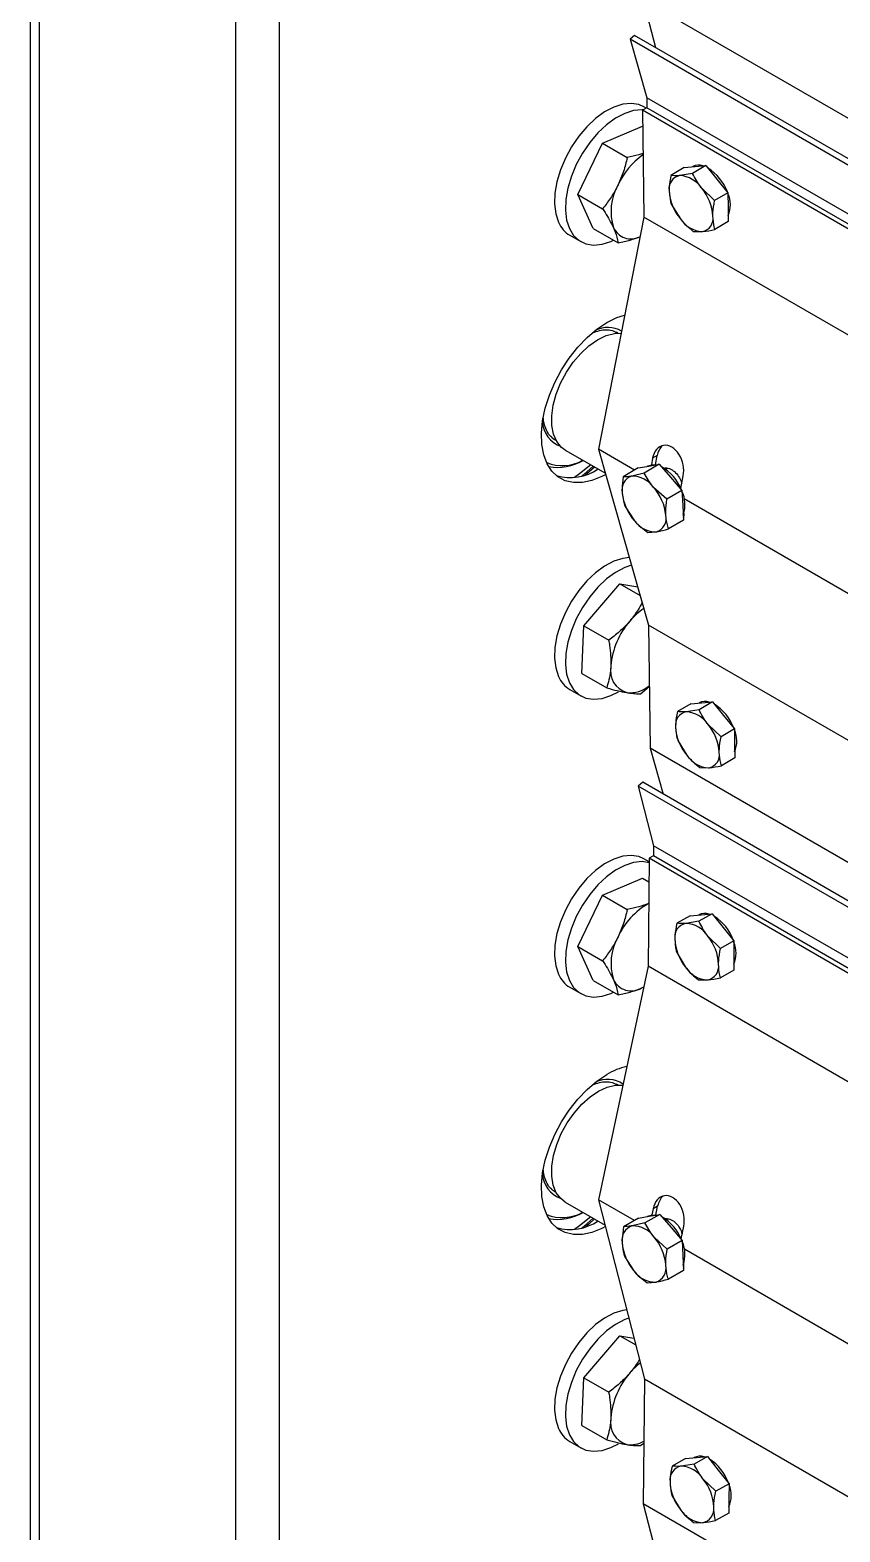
# Model space of a CAD drawing. Header units: millimetres. Extents: x -361 to 14022, y -1822 to 1455.
# Drawn here: x 3968.98 to 3977.17, y 885.72 to 900.91 of the extents above; entities that cross this region are included whole.
import ezdxf

# ---------------------------------------------------------------- set-up
doc = ezdxf.new("R2010")
doc.units = ezdxf.units.MM

msp = doc.modelspace()

# ---------------------------------------------------------------- linework, layer by layer
at = {"color": 7, "linetype": 'Continuous', "lineweight": 25}
for p, q in [((3968.976014, 941.413075), (3968.976014, 859.248655)), ((3969.067544, 941.285511), (3969.067544, 859.121092)), ((3971.056281, 940.137437), (3971.056281, 857.973018)), ((4037.697955, 865.12472), (3975.181245, 901.214849)), ((3975.181245, 901.214849), (3975.304079, 900.733677)), ((3975.091041, 900.856661), (3975.047014, 900.816871)), ((4037.697955, 864.649253), (3975.047014, 900.816871)), ((3975.047014, 900.816871), (3975.215331, 900.226512)), ((4037.697955, 864.714459), (3975.091041, 900.856661)), ((4037.697955, 864.156061), (3975.215331, 900.226512)), ((3975.215331, 900.226512), (3975.216543, 900.125154)), ((3975.216543, 900.125154), (3975.172353, 900.098943)), ((4037.697955, 864.003682), (3975.172353, 900.098943)), ((3975.172353, 900.098943), (3975.18526, 899.019716)), ((3975.209523, 900.120989), (3975.187756, 900.133555)), ((4037.697955, 864.055403), (3975.216543, 900.125154)), ((3974.767382, 899.765951), (3975.17209, 899.937628)), ((3975.17209, 899.937628), (3975.174298, 899.936353)), ((3974.518564, 899.24856), (3974.767382, 899.765951)), ((3974.767382, 899.765951), (3975.018647, 899.620899)), ((3975.595905, 899.520897), (3975.460975, 899.440866)), ((3975.680196, 899.4596), (3975.550851, 899.438528)), ((3975.595905, 899.520897), (3975.705516, 899.530264)), ((3975.681301, 899.528918), (3975.679876, 899.528073)), ((3975.815126, 899.539631), (3975.680196, 899.4596)), ((3975.705516, 899.530264), (3975.815126, 899.539631)), ((3975.815126, 899.539631), (3975.926487, 899.4027)), ((3975.902916, 899.185738), (3975.771822, 899.310964)), ((3975.926487, 899.4027), (3976.037847, 899.265769)), ((3974.518564, 899.24856), (3974.769829, 899.103508)), ((3974.674453, 898.902846), (3974.518564, 899.24856)), ((3975.464474, 899.14827), (3975.5561, 898.999634)), ((3976.037847, 899.265769), (3975.902916, 899.185738)), ((3976.037847, 899.265769), (3976.039597, 899.119471)), ((3975.18526, 899.019716), (3974.728014, 896.671001)), ((4037.697955, 862.931906), (3975.18526, 899.019716)), ((3976.041346, 898.973173), (3975.906416, 898.893142)), ((3976.039597, 899.119471), (3976.041346, 898.973173)), ((3974.437817, 898.834482), (3974.548302, 898.7707)), ((3974.674453, 898.902846), (3974.925718, 898.757794)), ((3975.687195, 898.874408), (3975.777071, 898.87207)), ((3974.922373, 897.845903), (3974.908709, 897.853791)), ((3974.915883, 897.849455), (3974.908709, 897.853791)), ((3974.252133, 896.793625), (3974.28376, 896.77123)), ((3974.28376, 896.77123), (3974.297424, 896.763341)), ((3974.391612, 896.662059), (3974.797332, 896.427842)), ((3975.093204, 896.46018), (3974.728014, 896.671001)), ((3974.728014, 896.671001), (3975.234603, 894.893961)), ((3975.275563, 896.579559), (3975.262891, 896.514469)), ((3975.321312, 896.606693), (3975.275563, 896.579559)), ((3975.303199, 896.513657), (3975.321312, 896.606693)), ((3975.130482, 896.482291), (3974.97898, 896.392431)), ((3975.190654, 896.429199), (3975.065083, 896.39911)), ((3975.130482, 896.482291), (3975.236319, 896.500675)), ((3975.342156, 896.519059), (3975.190654, 896.429199)), ((3975.222417, 896.500658), (3975.216701, 896.497267)), ((3975.236319, 896.500675), (3975.342156, 896.519059)), ((3975.342156, 896.519059), (3975.456785, 896.3873)), ((3975.427076, 896.476712), (3975.408621, 896.465766)), ((3975.560297, 896.274478), (3975.584922, 896.400969)), ((3975.419913, 896.165682), (3975.285549, 896.285736)), ((3975.571415, 896.255542), (3975.419913, 896.165682)), ((3975.456785, 896.3873), (3975.571415, 896.255542)), ((3975.571415, 896.255542), (3975.580208, 896.1054)), ((3974.996566, 896.092147), (3975.091461, 895.948683)), ((3975.580208, 896.1054), (3975.589001, 895.955258)), ((3977.474751, 895.085343), (3975.595325, 896.170313)), ((3975.589001, 895.955258), (3975.437499, 895.865398)), ((3975.225825, 895.82863), (3975.311928, 895.835309)), ((3974.580519, 894.885434), (3974.943965, 895.309965)), ((3974.943965, 895.309965), (3975.149902, 895.19108)), ((3974.943965, 895.309965), (3975.124769, 895.279243)), ((3974.559826, 894.402664), (3974.580519, 894.885434)), ((3974.580519, 894.885434), (3974.831784, 894.740382)), ((4037.697955, 858.834636), (3975.234603, 894.893961)), ((3975.234603, 894.893961), (3975.249491, 893.649118)), ((3974.559826, 894.402664), (3974.811091, 894.257612)), ((3975.153843, 894.199373), (3975.242055, 894.270899)), ((3974.437817, 894.24144), (3974.548302, 894.177658)), ((3975.87998, 894.116967), (3975.745049, 894.036936)), ((3975.770369, 894.1076), (3975.87998, 894.116967)), ((3975.87998, 894.116967), (3975.99134, 893.980036)), ((3975.660758, 894.098233), (3975.525828, 894.018202)), ((3975.745049, 894.036936), (3975.615704, 894.015864)), ((3975.660758, 894.098233), (3975.770369, 894.1076)), ((3975.746155, 894.106254), (3975.744729, 894.105409)), ((3975.99134, 893.980036), (3976.1027, 893.843105)), ((3975.96777, 893.763074), (3975.836675, 893.8883)), ((3976.1027, 893.843105), (3975.96777, 893.763074)), ((3976.1027, 893.843105), (3976.10445, 893.696807)), ((3975.529327, 893.725606), (3975.620953, 893.57697)), ((3976.10445, 893.696807), (3976.106199, 893.550509)), ((4037.697955, 857.598387), (3975.249491, 893.649118)), ((3975.249491, 893.649118), (3975.381905, 893.184687)), ((3976.106199, 893.550509), (3975.971269, 893.470478)), ((3975.752048, 893.451744), (3975.841924, 893.449406)), ((3975.174702, 893.304302), (3975.130388, 893.265573)), ((4037.697955, 857.146086), (3975.130388, 893.265573)), ((3975.130388, 893.265573), (3975.284352, 892.662456)), ((4037.697955, 857.210397), (3975.174702, 893.304302)), ((3975.284352, 892.662456), (3975.283441, 892.559868)), ((4037.697955, 856.631851), (3975.284352, 892.662456)), ((3975.238939, 892.499971), (3975.187756, 892.529519)), ((3975.239249, 892.534883), (3975.229543, 891.442557)), ((3975.283441, 892.559868), (3975.239249, 892.534883)), ((4037.697955, 856.47824), (3975.239249, 892.534883)), ((4037.697955, 856.528736), (3975.283441, 892.559868)), ((3974.767382, 892.161915), (3975.17209, 892.333591)), ((3975.17209, 892.333591), (3975.237127, 892.296046)), ((3974.518564, 891.644524), (3974.767382, 892.161915)), ((3974.767382, 892.161915), (3975.018647, 892.016863)), ((3975.656309, 891.953689), (3975.521373, 891.877399)), ((3975.743659, 891.897908), (3975.612781, 891.876496)), ((3975.656309, 891.953689), (3975.767452, 891.963943)), ((3975.744259, 891.962576), (3975.742626, 891.961653)), ((3975.878595, 891.974198), (3975.743659, 891.897908)), ((3975.767452, 891.963943), (3975.878595, 891.974198)), ((3975.878595, 891.974198), (3975.988423, 891.83638)), ((3975.988423, 891.83638), (3976.09825, 891.698561)), ((3975.963314, 891.622271), (3975.833751, 891.748932)), ((3976.09825, 891.698561), (3975.963314, 891.622271)), ((3976.09825, 891.698561), (3976.096935, 891.550487)), ((3974.518564, 891.644524), (3974.769829, 891.499472)), ((3974.674453, 891.298809), (3974.518564, 891.644524)), ((3975.518741, 891.581251), (3975.608834, 891.432275)), ((3976.096935, 891.550487), (3976.095619, 891.402414)), ((3975.229543, 891.442557), (3974.729054, 889.082166)), ((4037.697955, 855.380311), (3975.229543, 891.442557)), ((3976.095619, 891.402414), (3975.960683, 891.326124)), ((3974.437817, 891.230446), (3974.548302, 891.166664)), ((3974.674453, 891.298809), (3974.925718, 891.153757)), ((3975.185168, 891.233273), (3975.15965, 891.221366)), ((3975.738396, 891.305614), (3975.829804, 891.304711)), ((3974.922373, 890.241866), (3974.908709, 890.249754)), ((3974.915883, 890.245419), (3974.908709, 890.249754)), ((3974.252133, 889.189589), (3974.28376, 889.167193)), ((3974.28376, 889.167193), (3974.297424, 889.159305)), ((3974.391612, 889.058023), (3974.794597, 888.825385)), ((3975.092547, 888.872326), (3974.729054, 889.082166)), ((3974.729054, 889.082166), (3975.19244, 887.266728)), ((3975.280322, 888.991728), (3975.26677, 888.927814)), ((3975.326072, 889.017594), (3975.280322, 888.991728)), ((3975.306978, 888.927541), (3975.326072, 889.017594)), ((3975.133227, 888.895325), (3974.981719, 888.809666)), ((3975.196746, 888.848376), (3975.069497, 888.817863)), ((3975.133227, 888.895325), (3975.240741, 888.914681)), ((3975.348254, 888.934036), (3975.196746, 888.848376)), ((3975.228014, 888.91473), (3975.221939, 888.911296)), ((3975.240741, 888.914681), (3975.348254, 888.934036)), ((3975.348254, 888.934036), (3975.4615, 888.801476)), ((3975.43242, 888.886702), (3975.416476, 888.877688)), ((3975.4615, 888.801476), (3975.574746, 888.668916)), ((3975.563079, 888.687679), (3975.589681, 888.813138)), ((3975.423238, 888.583257), (3975.290257, 888.704659)), ((3975.574746, 888.668916), (3975.423238, 888.583257)), ((3975.574746, 888.668916), (3975.580478, 888.517001)), ((3974.993183, 888.505836), (3975.086694, 888.362118)), ((3975.580478, 888.517001), (3975.58621, 888.365086)), ((3977.47274, 887.498269), (3975.596717, 888.581274)), ((3975.58621, 888.365086), (3975.434702, 888.279427)), ((3975.219675, 888.240716), (3975.307453, 888.248913)), ((3974.580519, 887.281398), (3974.943965, 887.705928)), ((3974.943965, 887.705928), (3975.103902, 887.613598)), ((3974.943965, 887.705928), (3975.086518, 887.681706)), ((3974.559826, 886.798628), (3974.580519, 887.281398)), ((3974.580519, 887.281398), (3974.831784, 887.136346)), ((3975.19244, 887.266728), (3975.181245, 886.006776)), ((4037.697955, 851.183063), (3975.19244, 887.266728)), ((3974.559826, 886.798628), (3974.811091, 886.653576)), ((3974.437817, 886.637404), (3974.548302, 886.573622)), ((3975.153843, 886.595336), (3975.186711, 886.621988)), ((3975.607542, 886.46521), (3975.472606, 886.38892)), ((3975.694893, 886.40943), (3975.564014, 886.388017)), ((3975.607542, 886.46521), (3975.718685, 886.475465)), ((3975.695492, 886.474097), (3975.69386, 886.473174)), ((3975.829829, 886.48572), (3975.694893, 886.40943)), ((3975.718685, 886.475465), (3975.829829, 886.48572)), ((3975.829829, 886.48572), (3975.939656, 886.347901)), ((3975.914548, 886.133792), (3975.784985, 886.260453)), ((3975.939656, 886.347901), (3976.049484, 886.210082)), ((3975.469975, 886.092773), (3975.560067, 885.943796)), ((3976.049484, 886.210082), (3975.914548, 886.133792)), ((3976.048168, 886.062009), (3976.046853, 885.913935)), ((3976.049484, 886.210082), (3976.048168, 886.062009)), ((4037.697955, 849.916648), (3975.181245, 886.006776)), ((3975.181245, 886.006776), (3975.304079, 885.525604)), ((3976.046853, 885.913935), (3975.911916, 885.837645)), ((3975.68963, 885.817135), (3975.781038, 885.816232))]:
    msp.add_line(p, q, dxfattribs=at)
at = {"color": 8, "linetype": 'Continuous', "lineweight": 25}
msp.add_line((3971.498223, 937.224913), (3971.498223, 860.779877), dxfattribs=at)
at = {"color": 7, "linetype": 'Continuous', "lineweight": 25, "flags": 128}
for points in [[(3975.187756, 900.133555), (3975.13601, 900.156129), (3975.05809, 900.168584), (3974.972716, 900.160239), (3974.882483, 900.131348), (3974.790132, 900.082787), (3974.698469, 900.016033), (3974.61028, 899.933115), (3974.528244, 899.83655), (3974.454853, 899.729275), (3974.392338, 899.614547), (3974.342599, 899.495853), (3974.307145, 899.3768), (3974.287056, 899.261004), (3974.28294, 899.151985), (3974.294923, 899.053054), (3974.322642, 898.967218)], [(3975.181263, 900.104228), (3975.168575, 900.104802), (3975.083201, 900.096457), (3974.992968, 900.067566), (3974.900617, 900.019005), (3974.808954, 899.952251), (3974.720765, 899.869333), (3974.638729, 899.772768), (3974.565339, 899.665493), (3974.502824, 899.550765), (3974.453084, 899.432071), (3974.417631, 899.313018), (3974.397541, 899.197222), (3974.393425, 899.088203), (3974.405409, 898.989272), (3974.433127, 898.903436)], [(3974.433127, 898.903436), (3974.475739, 898.833303), (3974.531948, 898.781003), (3974.600047, 898.748126), (3974.677968, 898.735671), (3974.763342, 898.744016), (3974.853575, 898.772908), (3974.879333, 898.784571)], [(3974.800918, 896.415262), (3974.762041, 896.394942), (3974.661739, 896.354929), (3974.564978, 896.334431), (3974.474025, 896.333929), (3974.391013, 896.353433), (3974.317887, 896.392487), (3974.25636, 896.450175), (3974.207876, 896.525145), (3974.17357, 896.615641), (3974.154247, 896.71954), (3974.15036, 896.834408), (3974.161999, 896.957552), (3974.188893, 897.086086), (3974.230409, 897.216996), (3974.285576, 897.347216), (3974.353101, 897.473691), (3974.4314, 897.593459), (3974.518639, 897.703711), (3974.612772, 897.801863), (3974.711593, 897.885616), (3974.812786, 897.953005)], [(3974.812786, 897.953005), (3974.913979, 898.002451), (3974.992195, 898.028008)], [(3974.391612, 896.662059), (3974.352722, 896.690504), (3974.30599, 896.748068), (3974.273506, 896.822335), (3974.256377, 896.910774), (3974.255186, 897.010375), (3974.269973, 897.117745), (3974.300235, 897.229227), (3974.344942, 897.341027), (3974.40257, 897.449335), (3974.471158, 897.550465), (3974.54837, 897.640972), (3974.631576, 897.717774), (3974.717943, 897.778256), (3974.80453, 897.820357), (3974.888388, 897.842645), (3974.956632, 897.845331)], [(3974.56082, 896.402256), (3974.581892, 896.418788), (3974.67495, 896.498492)], [(3974.687317, 896.491353), (3974.632337, 896.443167), (3974.595869, 896.413344)], [(3975.222417, 896.500658), (3975.266885, 896.514937), (3975.303199, 896.513657)], [(3975.040312, 895.575505), (3974.972716, 895.567197), (3974.882483, 895.538306), (3974.790132, 895.489745), (3974.698469, 895.422991), (3974.61028, 895.340073), (3974.528244, 895.243508), (3974.454853, 895.136232), (3974.392338, 895.021505), (3974.342599, 894.902811), (3974.307145, 894.783757), (3974.287056, 894.667962), (3974.28294, 894.558942), (3974.294923, 894.460012), (3974.322642, 894.374176)], [(3975.062282, 895.498437), (3974.992968, 895.474524), (3974.900617, 895.425963), (3974.808954, 895.359209), (3974.720765, 895.276291), (3974.638729, 895.179726), (3974.565339, 895.072451), (3974.502824, 894.957723), (3974.453084, 894.839029), (3974.417631, 894.719976), (3974.397541, 894.60418), (3974.393425, 894.495161), (3974.405409, 894.39623), (3974.433127, 894.310394)], [(3974.433127, 894.310394), (3974.475739, 894.24026), (3974.531948, 894.187961), (3974.600047, 894.155084), (3974.677968, 894.142629), (3974.763342, 894.150974), (3974.853575, 894.179866), (3974.930108, 894.218786)], [(3975.187756, 892.529519), (3975.13601, 892.552093), (3975.05809, 892.564548), (3974.972716, 892.556203), (3974.882483, 892.527311), (3974.790132, 892.478751), (3974.698469, 892.411997), (3974.61028, 892.329078), (3974.528244, 892.232514), (3974.454853, 892.125238), (3974.392338, 892.01051), (3974.342599, 891.891817), (3974.307145, 891.772763), (3974.287056, 891.656968), (3974.28294, 891.547948), (3974.294923, 891.449018), (3974.322642, 891.363181)], [(3975.238855, 892.490557), (3975.168575, 892.500766), (3975.083201, 892.492421), (3974.992968, 892.463529), (3974.900617, 892.414969), (3974.808954, 892.348215), (3974.720765, 892.265296), (3974.638729, 892.168732), (3974.565339, 892.061456), (3974.502824, 891.946729), (3974.453084, 891.828035), (3974.417631, 891.708981), (3974.397541, 891.593186), (3974.393425, 891.484166), (3974.405409, 891.385236), (3974.433127, 891.2994)], [(3974.433127, 891.2994), (3974.475739, 891.229266), (3974.531948, 891.176967), (3974.600047, 891.14409), (3974.677968, 891.131635), (3974.763342, 891.13998), (3974.853575, 891.168871), (3974.879333, 891.180535)], [(3974.798546, 888.809911), (3974.762041, 888.790906), (3974.661739, 888.750893), (3974.564978, 888.730395), (3974.474025, 888.729892), (3974.391013, 888.749396), (3974.317887, 888.78845), (3974.25636, 888.846139), (3974.207876, 888.921109), (3974.17357, 889.011605), (3974.154247, 889.115504), (3974.15036, 889.230372), (3974.161999, 889.353516), (3974.188893, 889.482049), (3974.230409, 889.61296), (3974.285576, 889.743179), (3974.353101, 889.869655), (3974.4314, 889.989423), (3974.518639, 890.099675), (3974.612772, 890.197827), (3974.711593, 890.281579), (3974.812786, 890.348968)], [(3974.391612, 889.058023), (3974.345891, 889.092932), (3974.300932, 889.152792), (3974.270393, 889.229056), (3974.255315, 889.319126), (3974.25621, 889.419935), (3974.27305, 889.528051), (3974.305259, 889.639791), (3974.351742, 889.751351), (3974.410915, 889.85893), (3974.480763, 889.958867), (3974.558908, 890.047757), (3974.642689, 890.122574), (3974.729252, 890.18077), (3974.815649, 890.220363), (3974.89894, 890.240004), (3974.97441, 890.239307)], [(3974.56082, 888.79822), (3974.581892, 888.814752), (3974.67495, 888.894456)], [(3974.687317, 888.887317), (3974.632337, 888.839131), (3974.595869, 888.809308)], [(3975.228014, 888.91473), (3975.271435, 888.928404), (3975.306978, 888.927541)], [(3975.013031, 887.969611), (3974.972716, 887.963161), (3974.882483, 887.934269), (3974.790132, 887.885709), (3974.698469, 887.818955), (3974.61028, 887.736036), (3974.528244, 887.639472), (3974.454853, 887.532196), (3974.392338, 887.417468), (3974.342599, 887.298775), (3974.307145, 887.179721), (3974.287056, 887.063926), (3974.28294, 886.954906), (3974.294923, 886.855975), (3974.322642, 886.770139)], [(3975.034346, 887.886103), (3974.992968, 887.870487), (3974.900617, 887.821927), (3974.808954, 887.755173), (3974.720765, 887.672254), (3974.638729, 887.57569), (3974.565339, 887.468414), (3974.502824, 887.353686), (3974.453084, 887.234993), (3974.417631, 887.115939), (3974.397541, 887.000144), (3974.393425, 886.891124), (3974.405409, 886.792194), (3974.433127, 886.706358)], [(3974.433127, 886.706358), (3974.475739, 886.636224), (3974.531948, 886.583925), (3974.600047, 886.551048), (3974.677968, 886.538593), (3974.763342, 886.546938), (3974.853575, 886.575829), (3974.930108, 886.61475)]]:
    msp.add_lwpolyline(points, dxfattribs=at)
at = {"color": 8, "linetype": 'Continuous', "lineweight": 25, "flags": 128}
for points in [[(3974.649577, 896.513139), (3974.536445, 896.422311), (3974.485016, 896.386477)], [(3974.649577, 888.909103), (3974.536445, 888.818274), (3974.485016, 888.78244)]]:
    msp.add_lwpolyline(points, dxfattribs=at)
at = {"color": 7, "linetype": 'Continuous', "lineweight": 25}
for centre, radius, start, end in [((3975.610859, 899.031762), 0.752835, 125.1207264, 155.4986022), ((3975.574903, 899.306661), 0.134043, 100.3370645, 190.2264623), ((3975.531888, 899.150511), 0.288641, 33.7722361, 86.2331404), ((3975.741455, 899.420531), 0.12396, 69.9370339, 119.0296317), ((3975.5803, 899.106805), 0.481209, 20.2238943, 58.0161973), ((3975.397602, 899.0749), 0.543123, 150.3025872, 197.4069253), ((3975.925896, 899.311515), 0.483755, 183.3955817, 220.1438852), ((3975.402026, 898.999083), 0.483755, 3.3955817, 40.1438852), ((3975.78323, 899.142449), 0.279172, 337.2142046, 24.156204), ((3975.796033, 899.160087), 0.288641, 213.7722361, 266.2331404), ((3975.753018, 899.003937), 0.134043, 280.3370645, 10.2264623), ((3974.579793, 899.074011), 0.278445, 202.5527925, 239.3434217), ((3975.057075, 898.994071), 0.195582, 204.6750073, 297.1734347), ((3974.362893, 896.924706), 0.419341, 247.4288569, 299.4589953), ((3974.313139, 896.989511), 0.502234, 259.8241404, 300.8894288), ((3974.440546, 896.888041), 0.50281, 254.0016935, 304.3696981), ((3975.106771, 896.2629), 0.142446, 107.0172725, 193.1127913), ((3975.067523, 896.13281), 0.266312, 35.0462316, 90.5249314), ((3975.132603, 896.087583), 0.467092, 21.8944344, 60.1520331), ((3974.914543, 895.955332), 0.496802, 5.602765, 41.6870472), ((3975.301546, 896.114394), 0.30138, 340.4672708, 26.2360128), ((3975.462467, 896.279087), 0.496802, 185.602765, 221.6870472), ((3975.309488, 896.101609), 0.266312, 215.0462316, 270.5249314), ((3975.270239, 895.971518), 0.142446, 287.0172725, 13.1127913), ((3975.538214, 894.522488), 0.642544, 123.1239142, 140.1267044), ((3975.636171, 894.416675), 0.785774, 138.78431, 175.3214079), ((3975.080281, 894.432875), 0.232257, 168.0999711, 253.4301053), ((3974.579793, 894.480969), 0.278445, 202.5527925, 239.3434217), ((3975.03955, 894.540048), 0.33077, 265.5775775, 307.730515), ((3975.806308, 893.997867), 0.12396, 69.9370339, 119.0296317), ((3975.639756, 893.883997), 0.134043, 100.3370645, 190.2264623), ((3975.596741, 893.727847), 0.288641, 33.7722361, 86.2331404), ((3975.645153, 893.68414), 0.481209, 20.2238943, 58.0161973), ((3975.990749, 893.888851), 0.483755, 183.3955817, 220.1438852), ((3975.466879, 893.576419), 0.483755, 3.3955817, 40.1438852), ((3975.848083, 893.719785), 0.279172, 337.2142046, 24.156204), ((3975.860887, 893.737423), 0.288641, 213.7722361, 266.2331404), ((3975.817871, 893.581273), 0.134043, 280.3370645, 10.2264623), ((3975.580767, 891.44854), 0.71685, 118.822327, 156.0149673), ((3975.638761, 891.738939), 0.139989, 100.6953232, 188.5331771), ((3975.597096, 891.594157), 0.282774, 33.1850043, 86.8203722), ((3975.803966, 891.851003), 0.126545, 71.510323, 118.153237), ((3975.648296, 891.550988), 0.46942, 19.5554709, 57.5471594), ((3975.397602, 891.470864), 0.543123, 150.3025872, 197.4069253), ((3975.976686, 891.735435), 0.476678, 182.0759805, 219.4930678), ((3975.465899, 891.445772), 0.476678, 2.0759805, 39.4930678), ((3975.836817, 891.57792), 0.283127, 336.3520258, 22.6298248), ((3975.845489, 891.587049), 0.282774, 213.1850043, 266.8203722), ((3975.803824, 891.442268), 0.139989, 280.6953232, 8.5331771), ((3974.579793, 891.469975), 0.278445, 202.5527925, 239.3434217), ((3975.059071, 891.392337), 0.198361, 205.0386888, 300.467355), ((3975.154321, 889.783298), 0.660779, 102.2015873, 121.1223229), ((3974.362893, 889.32067), 0.419341, 247.4288476, 299.4589959), ((3974.313139, 889.385475), 0.502234, 259.824152, 300.889428), ((3974.440546, 889.284005), 0.50281, 254.0016934, 304.3696981), ((3975.113348, 888.675926), 0.148557, 107.1682905, 191.3879794), ((3975.074805, 888.556362), 0.261556, 34.5400061, 91.1628643), ((3975.143177, 888.512012), 0.455454, 21.2794767, 59.7350548), ((3975.454896, 888.683232), 0.488556, 184.3009171, 221.0921177), ((3974.922055, 888.383545), 0.488556, 4.3009171, 41.0921177), ((3975.298562, 888.530691), 0.30459, 339.5606698, 24.7612011), ((3975.302145, 888.510415), 0.261556, 214.5400061, 271.1628643), ((3975.263603, 888.390851), 0.148557, 287.1682905, 11.3879794), ((3975.566542, 886.889372), 0.68294, 127.5293616, 139.7780187), ((3975.636171, 886.812639), 0.785774, 138.78431, 175.3214079), ((3975.080281, 886.828839), 0.232257, 168.0999711, 253.4301053), ((3974.579793, 886.876933), 0.278445, 202.5527925, 239.3434217), ((3975.047597, 886.885617), 0.281398, 263.1520957, 299.6679236), ((3975.589994, 886.25046), 0.139989, 100.6953232, 188.5331771), ((3975.54833, 886.105679), 0.282774, 33.1850043, 86.8203722), ((3975.7552, 886.362524), 0.126545, 71.510323, 118.153237), ((3975.599529, 886.06251), 0.46942, 19.5554709, 57.5471594), ((3975.92792, 886.246956), 0.476678, 182.0759805, 219.4930678), ((3975.417132, 885.957293), 0.476678, 2.0759805, 39.4930678), ((3975.78805, 886.089441), 0.283127, 336.3520258, 22.6298248), ((3975.796722, 886.098571), 0.282774, 213.1850043, 266.8203722), ((3975.755058, 885.953789), 0.139989, 280.6953232, 8.5331771)]:
    msp.add_arc(centre, radius, start, end, dxfattribs=at)
at = {"color": 8, "linetype": 'Continuous', "lineweight": 25}
for centre, radius, start, end in [((3974.82156, 897.607995), 0.29393, 61.7198104, 115.1889795), ((3974.441006, 896.965589), 0.281623, 184.2052516, 249.073076), ((3974.820637, 890.01407), 0.284407, 56.6423587, 115.8876563), ((3974.441006, 889.361553), 0.281623, 184.2052719, 249.072959)]:
    msp.add_arc(centre, radius, start, end, dxfattribs=at)
at = {"color": 7, "linetype": 'Continuous', "lineweight": 25}
for centre, major_axis, ratio, start_param, end_param in [((3975.430243, 896.490264), (-0.051828, 0.217876), 0.692818262, 4.132742217, 7.274334871), ((3975.475991, 896.517399), (-0.051828, 0.217876), 0.692818262, 0.380647992, 0.991149564), ((3975.434485, 896.13551), (-0.146068, 0.166997), 0.401133331, 3.265743668, 3.747277055), ((3975.435001, 888.902433), (-0.045582, 0.219415), 0.701630723, 4.153173117, 7.294765771), ((3975.480752, 888.928299), (-0.045582, 0.219415), 0.701630723, 0.384677824, 1.011580464), ((3975.431811, 888.543374), (-0.143133, 0.16959), 0.418043607, 3.344029221, 3.747933613)]:
    msp.add_ellipse(centre, major_axis=major_axis, ratio=ratio, start_param=start_param, end_param=end_param, dxfattribs=at)
for points, knots in [([(3975.018647, 899.620899), (3975.007268, 899.573791), (3974.984302, 899.47871), (3974.945429, 899.389157), (3974.925816, 899.343974)], [0, 0, 0, 0, 0.495457963, 1, 1, 1, 1]), ([(3975.177575, 899.662353), (3975.163422, 899.657407), (3975.114628, 899.640356), (3975.058497, 899.628977), (3975.018647, 899.620899)], [0, 0, 0, 0, 0.29005585, 1, 1, 1, 1]), ([(3975.460975, 899.440866), (3975.453347, 899.399014), (3975.443418, 899.344529), (3975.44307, 899.294469), (3975.44299, 899.282863)], [0, 0, 0, 0, 0.768150727, 1, 1, 1, 1]), ([(3975.550851, 899.438528), (3975.548272, 899.438318), (3975.511539, 899.435321), (3975.485337, 899.438194), (3975.460975, 899.440866)], [0, 0, 0, 0, 0.070200577, 1, 1, 1, 1]), ([(3975.771822, 899.310964), (3975.769202, 899.314222), (3975.731877, 899.360628), (3975.705097, 899.411914), (3975.680196, 899.4596)], [0, 0, 0, 0, 0.0702005767, 1, 1, 1, 1]), ([(3974.925816, 899.343974), (3974.922829, 899.337864), (3974.900212, 899.291593), (3974.85121, 899.208021), (3974.797121, 899.138558), (3974.769829, 899.103508)], [0, 0, 0, 0, 0.070085768, 0.530782234, 1, 1, 1, 1]), ([(3975.44299, 899.282863), (3975.445944, 899.245258), (3975.449687, 899.197596), (3975.461898, 899.156864), (3975.464474, 899.14827)], [0, 0, 0, 0, 0.788999238, 1, 1, 1, 1]), ([(3975.884932, 899.027735), (3975.885012, 899.039342), (3975.88536, 899.089402), (3975.895289, 899.143886), (3975.902916, 899.185738)], [0, 0, 0, 0, 0.231849273, 1, 1, 1, 1]), ([(3974.769829, 899.103508), (3974.77814, 899.090858), (3974.822188, 899.023818), (3974.853747, 898.962317), (3974.879351, 898.912421)], [0, 0, 0, 0, 0.188696452, 1, 1, 1, 1]), ([(3975.5561, 898.999634), (3975.558759, 898.9964), (3975.596645, 898.950326), (3975.643567, 898.910986), (3975.687195, 898.874408)], [0, 0, 0, 0, 0.070200577, 1, 1, 1, 1]), ([(3975.906416, 898.893142), (3975.903839, 898.901737), (3975.891629, 898.942468), (3975.887885, 898.99013), (3975.884932, 899.027735)], [0, 0, 0, 0, 0.211000762, 1, 1, 1, 1]), ([(3974.879351, 898.912421), (3974.884707, 898.900056), (3974.909688, 898.842379), (3974.918665, 898.795009), (3974.925718, 898.757794)], [0, 0, 0, 0, 0.214377504, 1, 1, 1, 1]), ([(3974.925718, 898.757794), (3974.96747, 898.766591), (3975.046761, 898.783298), (3975.114485, 898.808792), (3975.146547, 898.820861)], [0, 0, 0, 0, 0.526571326, 1, 1, 1, 1]), ([(3975.777071, 898.87207), (3975.779689, 898.872304), (3975.816984, 898.875634), (3975.863326, 898.884707), (3975.906416, 898.893142)], [0, 0, 0, 0, 0.070200577, 1, 1, 1, 1]), ([(3974.671112, 897.848536), (3974.693255, 897.857109), (3974.740092, 897.875245), (3974.805493, 897.882058), (3974.865932, 897.875599), (3974.898641, 897.858197), (3974.914789, 897.849606)], [0, 0, 0, 0, 0.230485827, 0.487521914, 0.746992659, 1, 1, 1, 1]), ([(3974.257097, 896.793036), (3974.250151, 896.798238), (3974.22718, 896.815441), (3974.199537, 896.862584), (3974.176434, 896.922036), (3974.171726, 896.967503), (3974.169936, 896.984788)], [0, 0, 0, 0, 0.144799971, 0.478887256, 0.801898404, 1, 1, 1, 1]), ([(3974.97898, 896.392431), (3974.973138, 896.349605), (3974.965531, 896.293853), (3974.967567, 896.242492), (3974.968039, 896.230584)], [0, 0, 0, 0, 0.768150728, 1, 1, 1, 1]), ([(3975.065083, 896.39911), (3975.062593, 896.398686), (3975.027134, 896.392644), (3975.002182, 896.392534), (3974.97898, 896.392431)], [0, 0, 0, 0, 0.070200577, 1, 1, 1, 1]), ([(3975.285549, 896.285736), (3975.282851, 896.288871), (3975.244423, 896.333531), (3975.21656, 896.383105), (3975.190654, 896.429199)], [0, 0, 0, 0, 0.070200577, 1, 1, 1, 1]), ([(3975.385631, 896.477082), (3975.391908, 896.479018), (3975.41503, 896.48615), (3975.460038, 896.472895), (3975.509276, 896.437707), (3975.547585, 896.387345), (3975.563678, 896.347626), (3975.571013, 896.329521)], [0, 0, 0, 0, 0.092273265, 0.339918835, 0.575196358, 0.806371799, 1, 1, 1, 1]), ([(3974.968039, 896.230584), (3974.972874, 896.191952), (3974.979002, 896.142989), (3974.993506, 896.101005), (3974.996566, 896.092147)], [0, 0, 0, 0, 0.788999238, 1, 1, 1, 1]), ([(3975.408971, 896.003835), (3975.408499, 896.015743), (3975.406464, 896.067104), (3975.41407, 896.122856), (3975.419913, 896.165682)], [0, 0, 0, 0, 0.231849273, 1, 1, 1, 1]), ([(3975.091461, 895.948683), (3975.094199, 895.945572), (3975.133188, 895.901245), (3975.181192, 895.863617), (3975.225825, 895.82863)], [0, 0, 0, 0, 0.070200577, 1, 1, 1, 1]), ([(3975.437499, 895.865398), (3975.434439, 895.874256), (3975.419935, 895.91624), (3975.413807, 895.965203), (3975.408971, 896.003835)], [0, 0, 0, 0, 0.211000762, 1, 1, 1, 1]), ([(3975.311928, 895.835309), (3975.314456, 895.835756), (3975.350477, 895.842131), (3975.395571, 895.854188), (3975.437499, 895.865398)], [0, 0, 0, 0, 0.0702005767, 1, 1, 1, 1]), ([(3975.170075, 895.120317), (3975.15706, 895.095875), (3975.122653, 895.031258), (3975.074822, 894.971544), (3975.045085, 894.934418)], [0, 0, 0, 0, 0.378266557, 1, 1, 1, 1]), ([(3975.045085, 894.934418), (3975.04074, 894.929409), (3975.007835, 894.891472), (3974.939436, 894.823613), (3974.867886, 894.768295), (3974.831784, 894.740382)], [0, 0, 0, 0, 0.070085768, 0.530782234, 1, 1, 1, 1]), ([(3974.831784, 894.740382), (3974.834674, 894.723524), (3974.849988, 894.634183), (3974.851659, 894.549484), (3974.853015, 894.480768)], [0, 0, 0, 0, 0.1886964523, 1, 1, 1, 1]), ([(3974.853015, 894.480768), (3974.851967, 894.463433), (3974.847078, 894.382571), (3974.826924, 894.312591), (3974.811091, 894.257612)], [0, 0, 0, 0, 0.214377504, 1, 1, 1, 1]), ([(3974.811091, 894.257612), (3974.847749, 894.247788), (3974.921738, 894.227959), (3974.98309, 894.216197), (3975.014045, 894.210263)], [0, 0, 0, 0, 0.495457963, 1, 1, 1, 1]), ([(3975.014045, 894.210263), (3975.018069, 894.209594), (3975.048546, 894.204532), (3975.09965, 894.198658), (3975.135669, 894.199133), (3975.153843, 894.199373)], [0, 0, 0, 0, 0.070085768, 0.530782234, 1, 1, 1, 1]), ([(3975.525828, 894.018202), (3975.5182, 893.97635), (3975.508271, 893.921865), (3975.507924, 893.871805), (3975.507843, 893.860199)], [0, 0, 0, 0, 0.7681507272, 1, 1, 1, 1]), ([(3975.615704, 894.015864), (3975.613125, 894.015653), (3975.576392, 894.012657), (3975.55019, 894.01553), (3975.525828, 894.018202)], [0, 0, 0, 0, 0.070200577, 1, 1, 1, 1]), ([(3975.836675, 893.8883), (3975.834055, 893.891558), (3975.79673, 893.937964), (3975.76995, 893.98925), (3975.745049, 894.036936)], [0, 0, 0, 0, 0.070200577, 1, 1, 1, 1]), ([(3975.507843, 893.860199), (3975.510797, 893.822594), (3975.51454, 893.774932), (3975.526751, 893.7342), (3975.529327, 893.725606)], [0, 0, 0, 0, 0.788999238, 1, 1, 1, 1]), ([(3975.949785, 893.605071), (3975.949865, 893.616678), (3975.950213, 893.666738), (3975.960142, 893.721222), (3975.96777, 893.763074)], [0, 0, 0, 0, 0.231849273, 1, 1, 1, 1]), ([(3975.620953, 893.57697), (3975.623613, 893.573735), (3975.661498, 893.527662), (3975.70842, 893.488322), (3975.752048, 893.451744)], [0, 0, 0, 0, 0.0702005767, 1, 1, 1, 1]), ([(3975.971269, 893.470478), (3975.968692, 893.479073), (3975.956482, 893.519804), (3975.952738, 893.567466), (3975.949785, 893.605071)], [0, 0, 0, 0, 0.211000762, 1, 1, 1, 1]), ([(3975.841924, 893.449406), (3975.844542, 893.44964), (3975.881837, 893.45297), (3975.92818, 893.462042), (3975.971269, 893.470478)], [0, 0, 0, 0, 0.070200577, 1, 1, 1, 1]), ([(3975.018647, 892.016863), (3975.007268, 891.969754), (3974.984302, 891.874674), (3974.945429, 891.785121), (3974.925816, 891.739938)], [0, 0, 0, 0, 0.495457963, 1, 1, 1, 1]), ([(3975.235185, 892.077523), (3975.202433, 892.065708), (3975.135384, 892.041521), (3975.058152, 892.025207), (3975.018647, 892.016863)], [0, 0, 0, 0, 0.488484465, 1, 1, 1, 1]), ([(3975.521373, 891.877399), (3975.512968, 891.83532), (3975.502027, 891.780542), (3975.500643, 891.729907), (3975.500322, 891.718167)], [0, 0, 0, 0, 0.768150727, 1, 1, 1, 1]), ([(3975.612781, 891.876496), (3975.610166, 891.876264), (3975.572915, 891.872959), (3975.546206, 891.87526), (3975.521373, 891.877399)], [0, 0, 0, 0, 0.070200577, 1, 1, 1, 1]), ([(3975.833751, 891.748932), (3975.831168, 891.75221), (3975.794361, 891.798909), (3975.768088, 891.850209), (3975.743659, 891.897908)], [0, 0, 0, 0, 0.070200577, 1, 1, 1, 1]), ([(3974.925816, 891.739938), (3974.922829, 891.733828), (3974.900212, 891.687556), (3974.85121, 891.603984), (3974.797121, 891.534521), (3974.769829, 891.499472)], [0, 0, 0, 0, 0.070085768, 0.530782234, 1, 1, 1, 1]), ([(3975.500322, 891.718167), (3975.502457, 891.680019), (3975.505163, 891.631669), (3975.516375, 891.590036), (3975.518741, 891.581251)], [0, 0, 0, 0, 0.7889992378, 1, 1, 1, 1]), ([(3975.942263, 891.46304), (3975.942584, 891.474779), (3975.943969, 891.525414), (3975.95491, 891.580193), (3975.963314, 891.622271)], [0, 0, 0, 0, 0.231849273, 1, 1, 1, 1]), ([(3974.769829, 891.499472), (3974.77814, 891.486822), (3974.822188, 891.419782), (3974.853747, 891.358281), (3974.879351, 891.308385)], [0, 0, 0, 0, 0.188696452, 1, 1, 1, 1]), ([(3975.608834, 891.432275), (3975.611457, 891.429019), (3975.648825, 891.382638), (3975.69524, 891.342725), (3975.738396, 891.305614)], [0, 0, 0, 0, 0.070200577, 1, 1, 1, 1]), ([(3975.960683, 891.326124), (3975.958317, 891.334908), (3975.947104, 891.376541), (3975.944398, 891.424891), (3975.942263, 891.46304)], [0, 0, 0, 0, 0.211000762, 1, 1, 1, 1]), ([(3974.879351, 891.308385), (3974.884707, 891.29602), (3974.909688, 891.238342), (3974.918665, 891.190972), (3974.925718, 891.153757)], [0, 0, 0, 0, 0.214377504, 1, 1, 1, 1]), ([(3975.15965, 891.221366), (3975.164506, 891.223372), (3975.17365, 891.22715), (3975.181547, 891.231582), (3975.18525, 891.233661)], [0, 0, 0, 0, 0.531078827, 1, 1, 1, 1]), ([(3975.829804, 891.304711), (3975.832459, 891.304965), (3975.870272, 891.308587), (3975.917122, 891.317674), (3975.960683, 891.326124)], [0, 0, 0, 0, 0.0702005767, 1, 1, 1, 1]), ([(3974.925718, 891.153757), (3974.967407, 891.162603), (3975.05155, 891.180456), (3975.123399, 891.207647), (3975.15965, 891.221366)], [0, 0, 0, 0, 0.495457963, 1, 1, 1, 1]), ([(3974.671112, 890.244499), (3974.693255, 890.253073), (3974.740092, 890.271208), (3974.805493, 890.278021), (3974.865932, 890.271563), (3974.898641, 890.254161), (3974.914789, 890.24557)], [0, 0, 0, 0, 0.230485827, 0.487521914, 0.746992659, 1, 1, 1, 1]), ([(3974.257097, 889.189), (3974.250151, 889.194202), (3974.22718, 889.211405), (3974.199537, 889.258548), (3974.176434, 889.318), (3974.171726, 889.363467), (3974.169936, 889.380752)], [0, 0, 0, 0, 0.144799971, 0.478887256, 0.801898404, 1, 1, 1, 1]), ([(3974.981719, 888.809666), (3974.9751, 888.766614), (3974.966484, 888.710569), (3974.967484, 888.658634), (3974.967716, 888.646593)], [0, 0, 0, 0, 0.768150728, 1, 1, 1, 1]), ([(3975.069497, 888.817863), (3975.066968, 888.817416), (3975.030943, 888.811038), (3975.005436, 888.810327), (3974.981719, 888.809666)], [0, 0, 0, 0, 0.070200577, 1, 1, 1, 1]), ([(3975.290257, 888.704659), (3975.287592, 888.707812), (3975.249631, 888.752735), (3975.222227, 888.802295), (3975.196746, 888.848376)], [0, 0, 0, 0, 0.070200577, 1, 1, 1, 1]), ([(3975.399808, 888.89012), (3975.402555, 888.890884), (3975.422496, 888.896429), (3975.463872, 888.882918), (3975.512901, 888.84825), (3975.550974, 888.797381), (3975.566666, 888.757174), (3975.57389, 888.738665)], [0, 0, 0, 0, 0.041608723, 0.302051646, 0.54948739, 0.792609073, 1, 1, 1, 1]), ([(3974.967716, 888.646593), (3974.971734, 888.607418), (3974.976826, 888.557767), (3974.990333, 888.514884), (3974.993183, 888.505836)], [0, 0, 0, 0, 0.788999238, 1, 1, 1, 1]), ([(3975.409235, 888.420184), (3975.409003, 888.432225), (3975.408003, 888.48416), (3975.416619, 888.540205), (3975.423238, 888.583257)], [0, 0, 0, 0, 0.231849273, 1, 1, 1, 1]), ([(3975.086694, 888.362118), (3975.089398, 888.358987), (3975.127921, 888.314381), (3975.175467, 888.276209), (3975.219675, 888.240716)], [0, 0, 0, 0, 0.070200577, 1, 1, 1, 1]), ([(3975.434702, 888.279427), (3975.431852, 888.288475), (3975.418345, 888.331358), (3975.413253, 888.381009), (3975.409235, 888.420184)], [0, 0, 0, 0, 0.211000762, 1, 1, 1, 1]), ([(3975.307453, 888.248913), (3975.310022, 888.249383), (3975.346609, 888.256078), (3975.392258, 888.268177), (3975.434702, 888.279427)], [0, 0, 0, 0, 0.070200577, 1, 1, 1, 1]), ([(3975.141619, 887.465834), (3975.13753, 887.458411), (3975.111433, 887.41104), (3975.075439, 887.367283), (3975.045085, 887.330382)], [0, 0, 0, 0, 0.156682501, 1, 1, 1, 1]), ([(3975.045085, 887.330382), (3975.04074, 887.325372), (3975.007835, 887.287435), (3974.939436, 887.219577), (3974.867886, 887.164259), (3974.831784, 887.136346)], [0, 0, 0, 0, 0.070085768, 0.530782234, 1, 1, 1, 1]), ([(3974.831784, 887.136346), (3974.834674, 887.119488), (3974.849988, 887.030146), (3974.851659, 886.945448), (3974.853015, 886.876731)], [0, 0, 0, 0, 0.1886964523, 1, 1, 1, 1]), ([(3974.853015, 886.876731), (3974.851967, 886.859396), (3974.847078, 886.778535), (3974.826924, 886.708554), (3974.811091, 886.653576)], [0, 0, 0, 0, 0.214377504, 1, 1, 1, 1]), ([(3974.811091, 886.653576), (3974.847749, 886.643752), (3974.921738, 886.623923), (3974.98309, 886.612161), (3975.014045, 886.606227)], [0, 0, 0, 0, 0.495457963, 1, 1, 1, 1]), ([(3975.014045, 886.606227), (3975.018069, 886.605558), (3975.048546, 886.600496), (3975.09965, 886.594622), (3975.135669, 886.595097), (3975.153843, 886.595336)], [0, 0, 0, 0, 0.070085768, 0.530782234, 1, 1, 1, 1]), ([(3975.472606, 886.38892), (3975.464202, 886.346842), (3975.453261, 886.292063), (3975.451876, 886.241428), (3975.451555, 886.229689)], [0, 0, 0, 0, 0.768150727, 1, 1, 1, 1]), ([(3975.564014, 886.388017), (3975.561399, 886.387785), (3975.524148, 886.384481), (3975.49744, 886.386781), (3975.472606, 886.38892)], [0, 0, 0, 0, 0.0702005767, 1, 1, 1, 1]), ([(3975.784985, 886.260453), (3975.782401, 886.263731), (3975.745594, 886.31043), (3975.719321, 886.361731), (3975.694893, 886.40943)], [0, 0, 0, 0, 0.070200577, 1, 1, 1, 1]), ([(3975.451555, 886.229689), (3975.45369, 886.19154), (3975.456396, 886.14319), (3975.467609, 886.101557), (3975.469975, 886.092773)], [0, 0, 0, 0, 0.788999238, 1, 1, 1, 1]), ([(3975.893497, 885.974561), (3975.893818, 885.986301), (3975.895203, 886.036936), (3975.906143, 886.091714), (3975.914548, 886.133792)], [0, 0, 0, 0, 0.2318492728, 1, 1, 1, 1]), ([(3975.560067, 885.943796), (3975.56269, 885.94054), (3975.600059, 885.894159), (3975.646473, 885.854246), (3975.68963, 885.817135)], [0, 0, 0, 0, 0.070200577, 1, 1, 1, 1]), ([(3975.911916, 885.837645), (3975.909551, 885.84643), (3975.898338, 885.888062), (3975.895632, 885.936413), (3975.893497, 885.974561)], [0, 0, 0, 0, 0.211000762, 1, 1, 1, 1]), ([(3975.781038, 885.816232), (3975.783692, 885.816487), (3975.821505, 885.820108), (3975.868355, 885.829196), (3975.911916, 885.837645)], [0, 0, 0, 0, 0.070200577, 1, 1, 1, 1])]:
    msp.add_open_spline(points, degree=3, knots=knots, dxfattribs=at)

doc.saveas('drawing.dxf')
